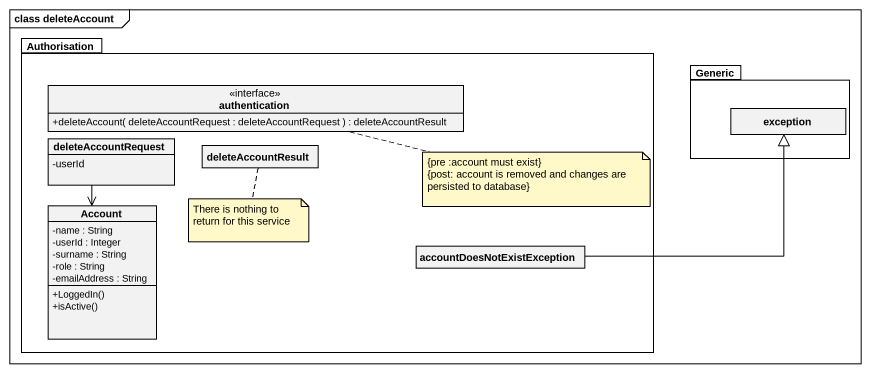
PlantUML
@startuml
mainframe class deleteAccount
hide circle
hide empty members
skinparam classAttributeIconSize 0
package Authorisation {
  interface authentication {
    +deleteAccount( deleteAccountRequest : deleteAccountRequest ) : deleteAccountResult
  }
  class deleteAccountRequest {
    -userId
  }
  class deleteAccountResult
  class Account {
    -name : String
    -userId : Integer
    -surname : String
    -role : String
    -emailAddress : String
    +LoggedIn()
    +isActive()
  }
  class accountDoesNotExistException
}
package Generic {
  class "exception" as exception_
}
deleteAccountRequest --> Account
accountDoesNotExistException -right-|> exception_
note right of authentication
  {pre :account must exist}
  {post: account is removed and changes are persisted to database}
end note
note bottom of deleteAccountResult : There is nothing to return for this service
@enduml
